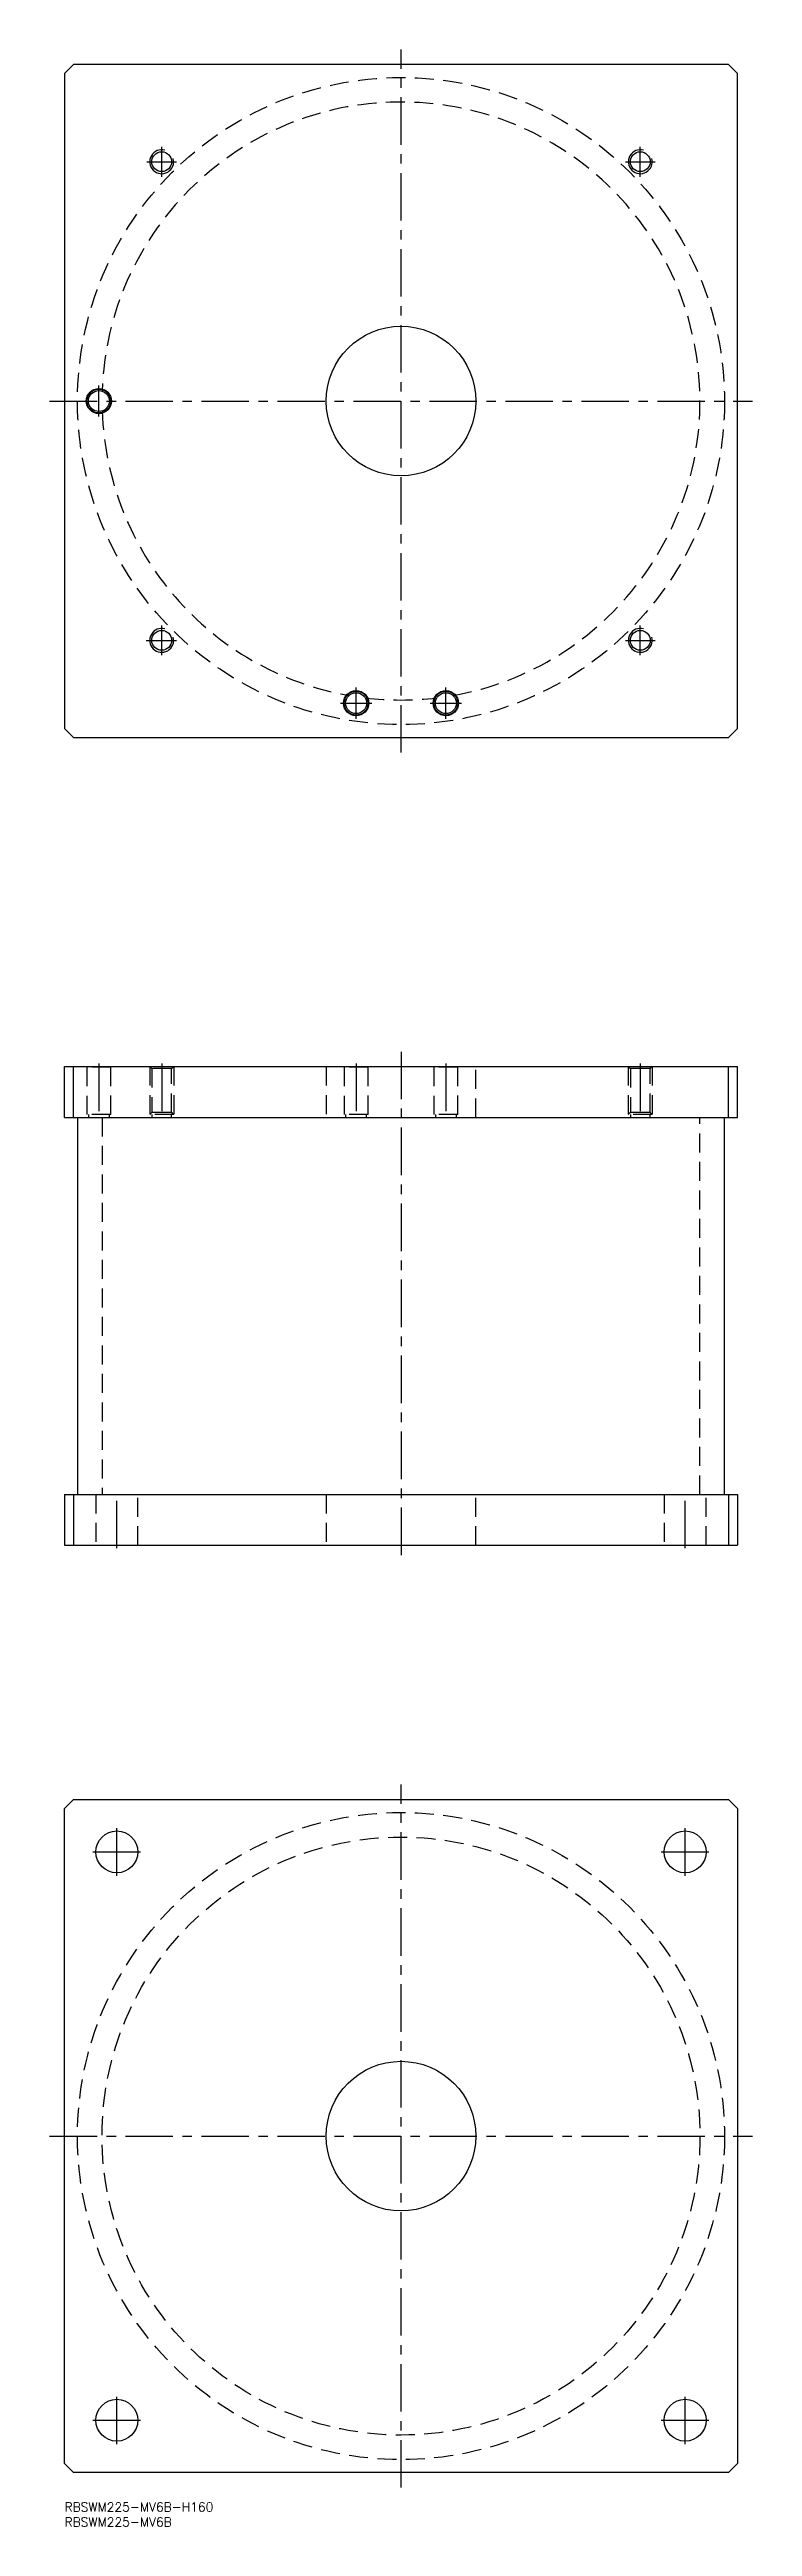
# Model space of a CAD drawing. Extents: x -5 to 230, y -8 to 820.
import ezdxf

# ---------------------------------------------------------------- set-up
doc = ezdxf.new("R2010")
doc.units = 0
doc.header["$LTSCALE"] = 0.5
doc.linetypes.add('CENTER', pattern=[50.8, 31.75, -6.35, 6.35, -6.35])
doc.linetypes.add('DASHED', pattern=[19.05, 12.7, -6.35])
for name, color, linetype in [('MSM_CENTER', 1, 'CENTER'), ('MSM_CONTINUOUS', 7, 'CONTINUOUS'), ('MSM_DASHED', 4, 'DASHED'), ('MSM_NARROW', 5, 'CONTINUOUS'), ('MSM_PART_NUMBER', 7, 'CONTINUOUS')]:
    doc.layers.add(name, color=color, linetype=linetype)
doc.styles.get("Standard").update_dxf_attribs({"font": 'txt.shx', "height": 3, "bigfont": 'bigfont.shx'})

msp = doc.modelspace()

# ---------------------------------------------------------------- linework, layer by layer
at = {"layer": 'MSM_CENTER'}
for p, q in [((112.5, 585), (112.5, 820)), ((32.5, 777.5), (32.5, 787.5)), ((192.5, 777.5), (192.5, 787.5)), ((27.5, 782.5), (37.5, 782.5)), ((187.5, 782.5), (197.5, 782.5)), ((11.5, 697.3), (11.5, 707.7)), ((-5, 702.5), (230, 702.5)), ((27.3, 622.5), (37.5, 622.5)), ((32.5, 617.5), (32.5, 627.5)), ((187.5, 622.5), (197.5, 622.5)), ((192.5, 617.5), (192.5, 627.5)), ((97.5, 596.3), (97.5, 606.7)), ((127.5, 596.3), (127.5, 606.7)), ((92.3, 601.5), (102.7, 601.5)), ((122.3, 601.5), (132.7, 601.5)), ((11.5, 481), (11.5, 462)), ((32.5, 481), (32.5, 462)), ((97.5, 481), (97.5, 462)), ((112.5, 485), (112.5, 315)), ((127.5, 481), (127.5, 462)), ((192.5, 481), (192.5, 462)), ((17.5, 319), (17.5, 338)), ((207.5, 319), (207.5, 338)), ((112.5, 5), (112.5, 240)), ((17.5, 209.5), (17.5, 225.5)), ((207.5, 209.5), (207.5, 225.5)), ((9.5, 217.5), (25.5, 217.5)), ((199.5, 217.5), (215.5, 217.5)), ((-5, 122.5), (230, 122.5)), ((17.5, 19.5), (17.5, 35.5)), ((207.5, 19.5), (207.5, 35.5)), ((9.5, 27.5), (25.5, 27.5)), ((199.5, 27.5), (215.5, 27.5))]:
    msp.add_line(p, q, dxfattribs=at)
at = {"layer": 'MSM_CONTINUOUS'}
for p, q in [((3, 815), (0, 812)), ((0, 812), (0, 593)), ((222, 815), (3, 815)), ((225, 812), (222, 815)), ((225, 593), (225, 812)), ((0, 593), (3, 590)), ((3, 590), (222, 590)), ((222, 590), (225, 593)), ((0, 480), (225, 480)), ((0, 463), (0, 480)), ((3, 463), (3, 480)), ((222, 463), (222, 480)), ((225, 463), (225, 480)), ((0, 463), (225, 463)), ((4.35, 463), (4.35, 337)), ((220.65, 337), (220.65, 463)), ((0, 337), (0, 320)), ((0, 337), (225, 337)), ((3, 337), (3, 320)), ((222, 337), (222, 320)), ((225, 337), (225, 320)), ((0, 320), (225, 320)), ((0, 232), (3, 235)), ((0, 13), (0, 232)), ((3, 235), (222, 235)), ((222, 235), (225, 232)), ((225, 232), (225, 13)), ((3, 10), (0, 13)), ((222, 10), (3, 10)), ((225, 13), (222, 10))]:
    msp.add_line(p, q, dxfattribs=at)
for centre, radius in [((32.5, 782.5), 3.3235), ((192.5, 782.5), 3.3235), ((112.5, 702.5), 25), ((11.5, 702.5), 4.2), ((11.5, 702.5), 4), ((11.5, 702.5), 3.5), ((32.5, 622.5), 3.3235), ((192.5, 622.5), 3.3235), ((97.5, 601.5), 4.2), ((97.5, 601.5), 4), ((97.5, 601.5), 3.5), ((127.5, 601.5), 4.2), ((127.5, 601.5), 4), ((127.5, 601.5), 3.5), ((17.5, 217.5), 7), ((207.5, 217.5), 7), ((112.5, 122.5), 25), ((17.5, 27.5), 7), ((207.5, 27.5), 7)]:
    msp.add_circle(centre, radius, dxfattribs=at)
at = {"layer": 'MSM_DASHED'}
for p, q in [((7.3, 480), (7.5, 479.8)), ((7.5, 479.8), (7.5, 464)), ((15.5, 479.8), (7.5, 479.8)), ((15.5, 479.8), (15.7, 480)), ((15.5, 464), (15.5, 479.8)), ((28.5, 480), (29.1765, 479.3235)), ((28.5, 480), (28.5, 464)), ((29.1765, 479.3235), (29.1765, 464.6765)), ((35.8235, 479.3235), (29.1765, 479.3235)), ((35.8235, 479.3235), (36.5, 480)), ((35.8235, 464.6765), (35.8235, 479.3235)), ((36.5, 480), (36.5, 464)), ((87.5, 480), (87.5, 463)), ((93.3, 480), (93.5, 479.8)), ((93.5, 479.8), (93.5, 464)), ((101.5, 479.8), (93.5, 479.8)), ((101.5, 479.8), (101.7, 480)), ((101.5, 464), (101.5, 479.8)), ((123.3, 480), (123.5, 479.8)), ((123.5, 479.8), (123.5, 464)), ((131.5, 479.8), (123.5, 479.8)), ((131.5, 479.8), (131.7, 480)), ((131.5, 464), (131.5, 479.8)), ((137.5, 463), (137.5, 480)), ((188.5, 480), (189.1765, 479.3235)), ((188.5, 480), (188.5, 464)), ((189.1765, 479.3235), (189.1765, 464.6765)), ((195.8235, 479.3235), (189.1765, 479.3235)), ((195.8235, 479.3235), (196.5, 480)), ((195.8235, 464.6765), (195.8235, 479.3235)), ((196.5, 480), (196.5, 464)), ((15.5, 464), (7.5, 464)), ((8, 464), (8, 463)), ((15, 463), (15, 464)), ((29.1765, 464.6765), (28.5, 464)), ((36.5, 464), (28.5, 464)), ((35.8235, 464.6765), (29.1765, 464.6765)), ((29.1765, 464), (29.1765, 463)), ((36.5, 464), (35.8235, 464.6765)), ((35.8235, 463), (35.8235, 464)), ((101.5, 464), (93.5, 464)), ((94, 464), (94, 463)), ((101, 463), (101, 464)), ((131.5, 464), (123.5, 464)), ((124, 464), (124, 463)), ((131, 463), (131, 464)), ((189.1765, 464.6765), (188.5, 464)), ((196.5, 464), (188.5, 464)), ((195.8235, 464.6765), (189.1765, 464.6765)), ((189.1765, 464), (189.1765, 463)), ((196.5, 464), (195.8235, 464.6765)), ((195.8235, 463), (195.8235, 464)), ((12.55, 463), (12.55, 337)), ((212.45, 337), (212.45, 463)), ((10.5, 337), (10.5, 320)), ((24.5, 320), (24.5, 337)), ((87.5, 337), (87.5, 320)), ((137.5, 320), (137.5, 337)), ((200.5, 337), (200.5, 320)), ((214.5, 320), (214.5, 337))]:
    msp.add_line(p, q, dxfattribs=at)
for centre, radius in [((112.5, 702.5), 108.15), ((112.5, 122.5), 108.15), ((112.5, 122.5), 99.95)]:
    msp.add_circle(centre, radius, dxfattribs=at)
for start, end in [(280.0104927, 178.095946), (181.904054, 259.9895073), (263.1154382, 276.8845618)]:
    msp.add_arc((112.5, 702.5), 99.95, start, end, dxfattribs=at)
at = {"layer": 'MSM_NARROW'}
for centre in [(32.5, 782.5), (192.5, 782.5), (32.5, 622.5), (192.5, 622.5)]:
    msp.add_arc(centre, 4, 75, 15, dxfattribs=at)

# ---------------------------------------------------------------- texts
at = {"layer": 'MSM_PART_NUMBER'}
for s, p in [('RBSWM225-MV6B-H160', (0, -3)), ('RBSWM225-MV6B', (0, -8))]:
    msp.add_text(s, height=3, dxfattribs=at).set_placement(p)

doc.saveas('drawing.dxf')
